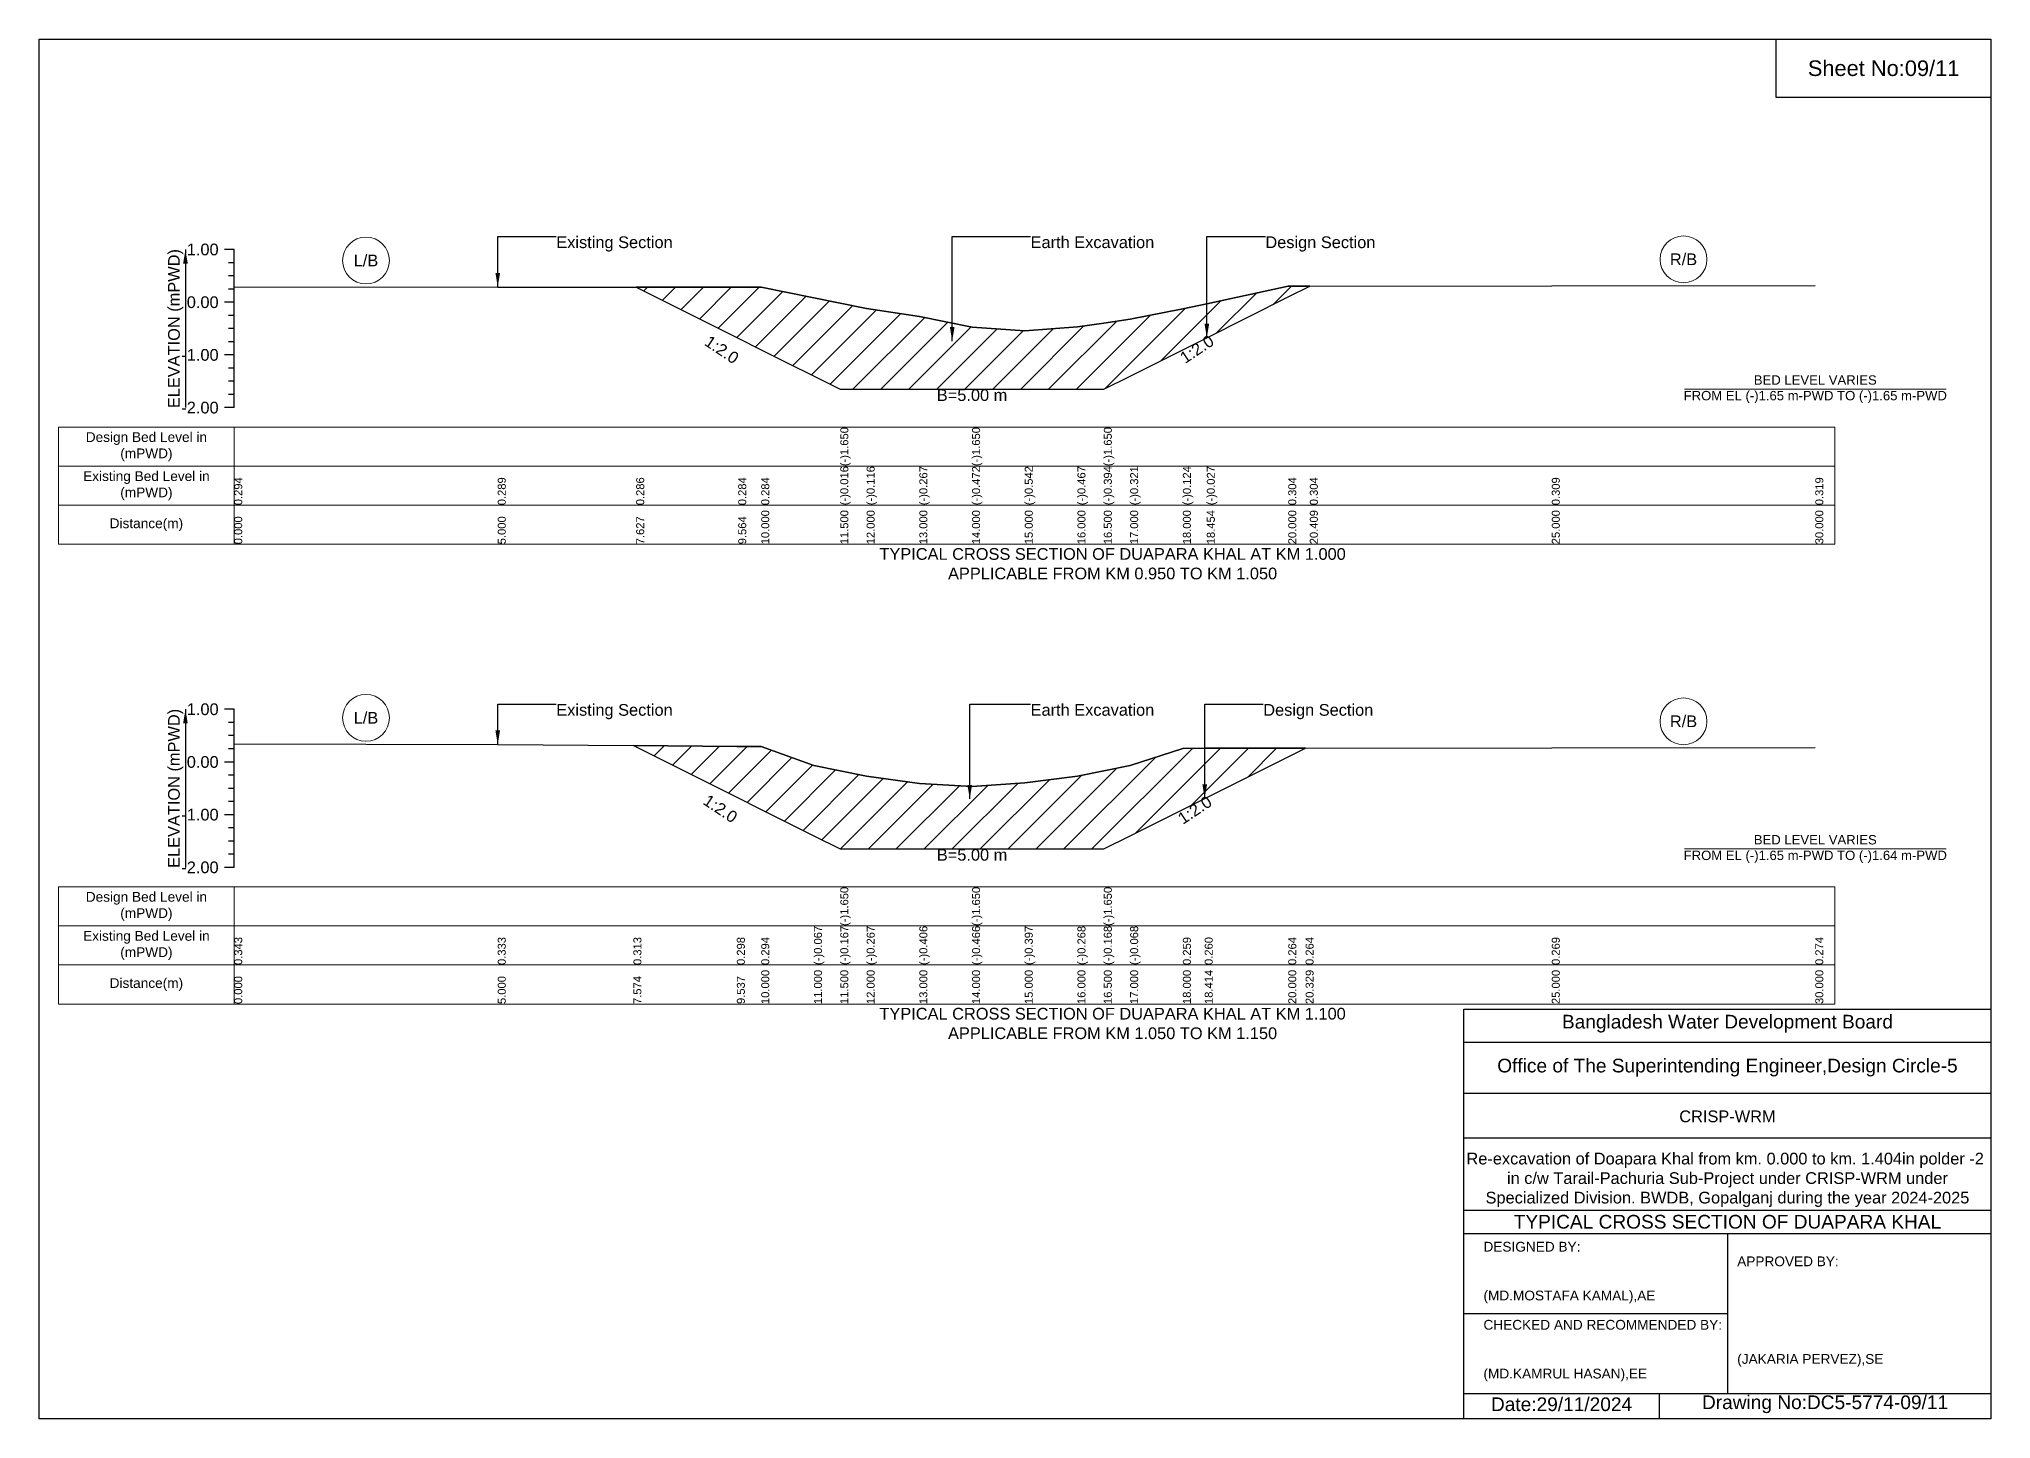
# Model space of a CAD drawing. Header units: inches. Extents: x 91000 to 218000, y -5656 to 7598.
# Drawn here: x 180000 to 188000, y -5656 to 0 of the extents above; entities that cross this region are included whole.
import ezdxf

# ---------------------------------------------------------------- set-up
doc = ezdxf.new("R2010")
doc.units = ezdxf.units.IN
doc.header["$LTSCALE"] = 7
doc.header["$MEASUREMENT"] = 0
for name, color, linetype, lineweight in [('Cross section Data Border', 7, 'Continuous', 9), ('Cross Section Labels', 7, 'Continuous', 9), ('Existing_Bed_Level for Xsection', 7, 'Continuous', 25)]:
    doc.layers.add(name, color=color, linetype=linetype, lineweight=lineweight)
doc.styles.get("Standard").update_dxf_attribs({"font": 'arial.ttf'})
doc.dimstyles.get("Standard").update_dxf_attribs({"dimtxt": 0.18, "dimasz": 0.18, "dimexe": 0.18, "dimexo": 0.0625, "dimgap": 0.09, "dimtad": 0, "dimtih": 1, "dimtoh": 1, "dimdec": 4, "dimzin": 0, "dimdsep": 46, "dimtxsty": 'Standard', "dimcen": 0.09, "dimadec": 0, "dimazin": 0, "dimtfac": 1, "dimtdec": 4, "dimtofl": 0, "dimtmove": 0, "dimatfit": 3, "dimfxl": 1, "dimtolj": 1, "dimtzin": 0, "dimarcsym": 0})

msp = doc.modelspace()

# ---------------------------------------------------------------- hatches: boundary and pattern name
at = {"layer": 'Existing_Bed_Level for Xsection'}
h = msp.add_hatch(dxfattribs=at)
h.set_pattern_fill('ANSI31', color=256, scale=648, style=0)
h.paths.add_polyline_path([(182447.5, -1017.1), (182865.7, -1226.2), (182960, -1273.3), (183284, -1435.3), (183392, -1435.3), (183608, -1435.3), (183824, -1435.3), (184040, -1435.3), (184256, -1435.3), (184364, -1435.3), (184472, -1381.3), (184688, -1273.3), (184786.2, -1224.3), (185120, -1057.3), (185208.3, -1013.2), (185120, -1013.3), (184786.2, -1084.7), (184688, -1105.7), (184472, -1148.3), (184364, -1164), (184256, -1179.8), (184040, -1196), (183824, -1180.9), (183608, -1136.6), (183392, -1104), (183284, -1082.4), (182960, -1017.6), (182865.7, -1017.5)])
h = msp.add_hatch(dxfattribs=at)
h.set_pattern_fill('ANSI31', color=256, scale=648, style=0)
h.paths.add_polyline_path([(182436, -2895.8), (182860, -3107.7), (182960, -3157.7), (183176, -3265.7), (183284, -3319.7), (183392, -3319.7), (183608, -3319.7), (183824, -3319.7), (184040, -3319.7), (184256, -3319.7), (184364, -3319.7), (184472, -3265.7), (184688, -3157.7), (184777.5, -3113), (185120, -2941.7), (185191, -2906.2), (185120, -2906.3), (184777.5, -2907.2), (184688, -2907.4), (184472, -2978), (184364, -2999.6), (184256, -3021.2), (184040, -3049.1), (183824, -3064), (183608, -3051), (183392, -3021), (183284, -2999.4), (183176, -2977.8), (182960, -2899.8), (182860, -2899.1)])

# ---------------------------------------------------------------- linework, layer by layer
for points in [[(180000, 0), (188000, 0), (188000, -5656), (180000, -5656)], [(187120, 0), (188000, 0), (188000, -240), (187120, -240)]]:
    msp.add_lwpolyline(points, close=True)
for points in [[(185840, -5656), (185840, -3976), (188000, -3976)], [(185840, -4112), (188000, -4112)], [(185840, -4320), (188000, -4320)], [(185840, -4504), (188000, -4504)], [(185840, -4800), (188000, -4800)], [(185840, -4896), (188000, -4896)], [(186920, -4896), (186920, -5552)], [(185840, -5224), (186920, -5224)], [(185840, -5552), (188000, -5552)], [(186640, -5552), (186640, -5656)]]:
    msp.add_lwpolyline(points)
at = {"layer": 'Cross section Data Border'}
for points in [[(180080, -1590.9), (187360, -1590.9), (187360, -2070.9), (180080, -2070.9)], [(180080, -3475.3), (187360, -3475.3), (187360, -3955.3), (180080, -3955.3)]]:
    msp.add_lwpolyline(points, close=True, dxfattribs=at)
for points in [[(180800, -1590.9), (180800, -2070.9)], [(180080, -1750.9), (187360, -1750.9)], [(180080, -1910.9), (187360, -1910.9)], [(180800, -3475.3), (180800, -3955.3)], [(180080, -3635.3), (187360, -3635.3)], [(180080, -3795.3), (187360, -3795.3)]]:
    msp.add_lwpolyline(points, dxfattribs=at)
at = {"layer": 'Cross Section Labels'}
for points in [[(186744.2, -1435.3), (187815.8, -1435.3)], [(186744.2, -3319.7), (187815.8, -3319.7)]]:
    msp.add_lwpolyline(points, dxfattribs=at)
for centre in [(181340, -908), (186740, -903.1), (181340, -2782.3), (186740, -2796.7)]:
    msp.add_circle(centre, 96, dxfattribs=at)
at = {"layer": 'Existing_Bed_Level for Xsection'}
for points in [[(180800, -862.9), (180760, -862.9)], [(180800, -1510.9), (180800, -1294.9), (180800, -1078.9), (180800, -862.9)], [(180800, -916.9), (180776, -916.9)], [(180800, -970.9), (180776, -970.9)], [(180800, -1024.9), (180776, -1024.9)], [(180800, -1015.4), (181880, -1016.5), (182447.5, -1017.1), (182865.7, -1017.5), (182960, -1017.6), (183284, -1082.4), (183284, -1082.4), (183392, -1104), (183608, -1136.6), (183824, -1180.9), (183824, -1180.9), (184040, -1196), (184256, -1179.8), (184364, -1164), (184364, -1164), (184472, -1148.3), (184688, -1105.7), (184786.2, -1084.7), (185120, -1013.3), (185208.3, -1013.2), (186200, -1012.2), (187280, -1010)], [(180800, -1078.9), (180760, -1078.9)], [(180800, -1132.9), (180776, -1132.9)], [(180800, -1186.9), (180776, -1186.9)], [(180800, -1240.9), (180776, -1240.9)], [(180800, -1294.9), (180760, -1294.9)], [(180800, -1348.9), (180776, -1348.9)], [(180800, -1402.9), (180776, -1402.9)], [(180800, -1510.9), (180760, -1510.9)], [(180800, -1456.9), (180776, -1456.9)], [(180800, -2747.3), (180760, -2747.3)], [(180800, -3395.3), (180800, -3179.3), (180800, -2963.3), (180800, -2747.3)], [(180800, -2801.3), (180776, -2801.3)], [(180800, -2855.3), (180776, -2855.3)], [(180800, -2909.3), (180776, -2909.3)], [(180800, -2889.3), (181880, -2891.4), (182436, -2895.8), (182860, -2899.1), (182960, -2899.8), (183176, -2977.8), (183284, -2999.4), (183284, -2999.4), (183392, -3021), (183608, -3051), (183824, -3064), (183824, -3064), (184040, -3049.1), (184256, -3021.2), (184364, -2999.6), (184364, -2999.6), (184472, -2978), (184688, -2907.4), (184777.5, -2907.2), (185120, -2906.3), (185191, -2906.2), (186200, -2905.2), (187280, -2904.2)], [(180800, -2963.3), (180760, -2963.3)], [(180800, -3017.3), (180776, -3017.3)], [(180800, -3071.3), (180776, -3071.3)], [(180800, -3179.3), (180760, -3179.3)], [(180800, -3125.3), (180776, -3125.3)], [(180800, -3233.3), (180776, -3233.3)], [(180800, -3287.3), (180776, -3287.3)], [(180800, -3341.3), (180776, -3341.3)], [(180800, -3395.3), (180760, -3395.3)]]:
    msp.add_lwpolyline(points, dxfattribs=at)
for points in [[(182447.5, -1017.1), (182447.5, -1017.1), (182865.7, -1226.2), (182960, -1273.3), (183284, -1435.3), (183284, -1435.3), (183392, -1435.3), (183608, -1435.3), (183824, -1435.3), (183824, -1435.3), (184040, -1435.3), (184256, -1435.3), (184364, -1435.3), (184364, -1435.3), (184472, -1381.3), (184688, -1273.3), (184786.2, -1224.3), (185120, -1057.3), (185208.3, -1013.2), (185120, -1013.3), (184786.2, -1084.7), (184688, -1105.7), (184472, -1148.3), (184364, -1164), (184364, -1164), (184256, -1179.8), (184040, -1196), (183824, -1180.9), (183824, -1180.9), (183608, -1136.6), (183392, -1104), (183284, -1082.4), (183284, -1082.4), (182960, -1017.6), (182865.7, -1017.5), (182447.5, -1017.1)], [(182436, -2895.8), (182860, -3107.7), (182960, -3157.7), (183176, -3265.7), (183284, -3319.7), (183284, -3319.7), (183392, -3319.7), (183608, -3319.7), (183824, -3319.7), (183824, -3319.7), (184040, -3319.7), (184256, -3319.7), (184364, -3319.7), (184364, -3319.7), (184472, -3265.7), (184688, -3157.7), (184777.5, -3113), (185120, -2941.7), (185191, -2906.2), (185120, -2906.3), (184777.5, -2907.2), (184688, -2907.4), (184472, -2978), (184364, -2999.6), (184364, -2999.6), (184256, -3021.2), (184040, -3049.1), (183824, -3064), (183824, -3064), (183608, -3051), (183392, -3021), (183284, -2999.4), (183284, -2999.4), (183176, -2977.8), (182960, -2899.8), (182860, -2899.1)]]:
    msp.add_lwpolyline(points, close=True, dxfattribs=at)

# ---------------------------------------------------------------- texts
at = {"attachment_point": 5}
for s, insert, char_height in [('Sheet No:09/11', (187560, -120), 64), ('Bangladesh Water Development Board', (186920, -4036), 56), ('Office of The Superintending Engineer,Design Circle-5', (186920, -4216), 56)]:
    msp.add_mtext(s, dxfattribs=dict(at, insert=insert, char_height=char_height))
for s, insert, char_height, width, attachment_point in [('CRISP-WRM', (186920, -4416), 48, 2240, 5), ('Re-excavation of Doapara Khal from km. 0.000 to km. 1.404in polder -2  in c/w Tarail-Pachuria Sub-Project under CRISP-WRM under Specialized Division. BWDB, Gopalganj during the year 2024-2025', (186920, -4676), 48, 2160, 5), ('TYPICAL CROSS SECTION OF DUAPARA KHAL', (186920, -4848), 56, 2240, 5), ('DESIGNED BY:^J^J^J(MD.MOSTAFA KAMAL),AE', (185920, -5056), 40, 1120, 4), ('APPROVED BY:^J^J^J^J^J^J(JAKARIA PERVEZ),SE', (186960, -5216), 40, 1120, 4), ('CHECKED AND RECOMMENDED BY:^J^J^J(MD.KAMRUL HASAN),EE', (185920, -5376), 40, 1120, 4), ('Date:29/11/2024', (186240, -5596), 56, 1120, 5), ('Drawing No:DC5-5774-09/11', (187320, -5596), 56, 1760, 5)]:
    msp.add_mtext(s, dxfattribs=dict(insert=insert, char_height=char_height, width=width, attachment_point=attachment_point))
at = {"layer": 'Cross section Data Border', "char_height": 40, "width": 640, "attachment_point": 5}
for s, insert in [('Design Bed Level in (mPWD)', (180440, -1670.9)), ('Existing Bed Level in (mPWD)', (180440, -1830.9)), ('Distance(m)', (180440, -1990.9)), ('Design Bed Level in (mPWD)', (180440, -3555.3)), ('Existing Bed Level in (mPWD)', (180440, -3715.3)), ('Distance(m)', (180440, -3875.3))]:
    msp.add_mtext(s, dxfattribs=dict(at, insert=insert))
at = {"layer": 'Cross Section Labels'}
for s, insert, char_height, attachment_point in [('Existing Section', (182120, -808.9), 48, 1), ('Earth Excavation', (184064, -808.9), 48, 1), ('Design Section', (185026.2, -808.9), 48, 1), ('R/B', (186740, -903.1), 48, 5), ('L/B', (181340, -908), 48, 5), ('B=5.00 m', (183824, -1435.3), 48, 2), ('BED LEVEL VARIES ^JFROM EL (-)1.65 m-PWD TO (-)1.65 m-PWD', (187280, -1435.3), 38.4, 5), ('TYPICAL CROSS SECTION OF DUAPARA KHAL AT KM 1.000^JAPPLICABLE FROM KM 0.950 TO KM 1.050', (184400, -2150.9), 48, 5), ('L/B', (181340, -2782.3), 48, 5), ('Existing Section', (182120, -2725.7), 48, 1), ('Earth Excavation', (184064, -2725.7), 48, 1), ('Design Section', (185017.5, -2725.7), 48, 1), ('R/B', (186740, -2796.7), 48, 5), ('BED LEVEL VARIES ^JFROM EL (-)1.65 m-PWD TO (-)1.64 m-PWD', (187280, -3319.7), 38.4, 5), ('B=5.00 m', (183824, -3319.7), 48, 2), ('TYPICAL CROSS SECTION OF DUAPARA KHAL AT KM 1.100^JAPPLICABLE FROM KM 1.050 TO KM 1.150', (184400, -4035.3), 48, 5)]:
    msp.add_mtext(s, dxfattribs=dict(at, insert=insert, char_height=char_height, attachment_point=attachment_point))
at = {"layer": 'Cross Section Labels', "char_height": 48, "attachment_point": 2}
for insert, rotation in [((182811.7, -1253.2), 326.30993), ((184732.2, -1251.3), 33.69007), ((182806, -3134.7), 326.30993), ((184723.5, -3140), 33.69007)]:
    msp.add_mtext('1:2.0', dxfattribs=dict(at, insert=insert, rotation=rotation))
at = {"layer": 'Existing_Bed_Level for Xsection', "rotation": 90}
for s, insert, char_height, attachment_point in [('ELEVATION (mPWD)', (180560, -1186.9), 48, 5), ('(-)1.650', (183284, -1750.9), 32.8, 1), ('(-)1.650', (183824, -1750.9), 32.8, 1), ('(-)1.650', (184364, -1750.9), 32.8, 1), ('(-)0.016', (183284, -1910.9), 32.8, 1), ('(-)0.116', (183392, -1910.9), 32.8, 1), ('(-)0.267', (183608, -1910.9), 32.8, 1), ('(-)0.472', (183824, -1910.9), 32.8, 1), ('(-)0.542', (184040, -1910.9), 32.8, 1), ('(-)0.467', (184256, -1910.9), 32.8, 1), ('(-)0.394', (184364, -1910.9), 32.8, 1), ('(-)0.321', (184472, -1910.9), 32.8, 1), ('(-)0.124', (184688, -1910.9), 32.8, 1), ('(-)0.027', (184786.2, -1910.9), 32.8, 1), ('0.294', (180800, -1910.9), 32.8, 1), ('0.289', (181880, -1910.9), 32.8, 1), ('0.286', (182447.5, -1910.9), 32.8, 1), ('0.284', (182865.7, -1910.9), 32.8, 1), ('0.284', (182960, -1910.9), 32.8, 1), ('0.304', (185120, -1910.9), 32.8, 1), ('0.304', (185208.3, -1910.9), 32.8, 1), ('0.309', (186200, -1910.9), 32.8, 1), ('0.319', (187280, -1910.9), 32.8, 1), ('0.000', (180800, -2070.9), 32.8, 1), ('5.000', (181880, -2070.9), 32.8, 1), ('7.627', (182447.5, -2070.9), 32.8, 1), ('9.564', (182865.7, -2070.9), 32.8, 1), ('10.000', (182960, -2070.9), 32.8, 1), ('11.500', (183284, -2070.9), 32.8, 1), ('12.000', (183392, -2070.9), 32.8, 1), ('13.000', (183608, -2070.9), 32.8, 1), ('14.000', (183824, -2070.9), 32.8, 1), ('15.000', (184040, -2070.9), 32.8, 1), ('16.000', (184256, -2070.9), 32.8, 1), ('16.500', (184364, -2070.9), 32.8, 1), ('17.000', (184472, -2070.9), 32.8, 1), ('18.000', (184688, -2070.9), 32.8, 1), ('18.454', (184786.2, -2070.9), 32.8, 1), ('20.000', (185120, -2070.9), 32.8, 1), ('20.409', (185208.3, -2070.9), 32.8, 1), ('25.000', (186200, -2070.9), 32.8, 1), ('30.000', (187280, -2070.9), 32.8, 1), ('ELEVATION (mPWD)', (180560, -3071.3), 48, 5), ('(-)1.650', (183284, -3635.3), 32.8, 1), ('(-)1.650', (183824, -3635.3), 32.8, 1), ('(-)1.650', (184364, -3635.3), 32.8, 1), ('(-)0.067', (183176, -3795.3), 32.8, 1), ('(-)0.167', (183284, -3795.3), 32.8, 1), ('(-)0.267', (183392, -3795.3), 32.8, 1), ('(-)0.406', (183608, -3795.3), 32.8, 1), ('(-)0.466', (183824, -3795.3), 32.8, 1), ('(-)0.397', (184040, -3795.3), 32.8, 1), ('(-)0.268', (184256, -3795.3), 32.8, 1), ('(-)0.168', (184364, -3795.3), 32.8, 1), ('(-)0.068', (184472, -3795.3), 32.8, 1), ('0.343', (180800, -3795.3), 32.8, 1), ('0.333', (181880, -3795.3), 32.8, 1), ('0.313', (182436, -3795.3), 32.8, 1), ('0.298', (182860, -3795.3), 32.8, 1), ('0.294', (182960, -3795.3), 32.8, 1), ('0.259', (184688, -3795.3), 32.8, 1), ('0.260', (184777.5, -3795.3), 32.8, 1), ('0.264', (185120, -3795.3), 32.8, 1), ('0.264', (185191, -3795.3), 32.8, 1), ('0.269', (186200, -3795.3), 32.8, 1), ('0.274', (187280, -3795.3), 32.8, 1), ('10.000', (182960, -3955.3), 32.8, 1), ('11.000', (183176, -3955.3), 32.8, 1), ('11.500', (183284, -3955.3), 32.8, 1), ('12.000', (183392, -3955.3), 32.8, 1), ('13.000', (183608, -3955.3), 32.8, 1), ('14.000', (183824, -3955.3), 32.8, 1), ('15.000', (184040, -3955.3), 32.8, 1), ('16.000', (184256, -3955.3), 32.8, 1), ('16.500', (184364, -3955.3), 32.8, 1), ('17.000', (184472, -3955.3), 32.8, 1), ('18.000', (184688, -3955.3), 32.8, 1), ('18.414', (184777.5, -3955.3), 32.8, 1), ('20.000', (185120, -3955.3), 32.8, 1), ('20.329', (185191, -3955.3), 32.8, 1), ('25.000', (186200, -3955.3), 32.8, 1), ('30.000', (187280, -3955.3), 32.8, 1), ('0.000', (180800, -3955.3), 32.8, 1), ('5.000', (181880, -3955.3), 32.8, 1), ('7.574', (182436, -3955.3), 32.8, 1), ('9.537', (182860, -3955.3), 32.8, 1)]:
    msp.add_mtext(s, dxfattribs=dict(at, insert=insert, char_height=char_height, attachment_point=attachment_point))
at = {"layer": 'Existing_Bed_Level for Xsection', "char_height": 48, "attachment_point": 6}
for s, insert in [('1.00', (180736, -862.9)), ('0.00', (180736, -1078.9)), ('-1.00', (180736, -1294.9)), ('-2.00', (180736, -1510.9)), ('1.00', (180736, -2747.3)), ('0.00', (180736, -2963.3)), ('-1.00', (180736, -3179.3)), ('-2.00', (180736, -3395.3))]:
    msp.add_mtext(s, dxfattribs=dict(at, insert=insert))

# ---------------------------------------------------------------- leaders
at = {"layer": 'Cross Section Labels', "annotation_type": 0, "has_hookline": 1, "hookline_direction": 0}
for points, text_width in [([(181880, -1016.5), (181880, -808.9), (182119.9, -808.9)], 467.2), ([(183742.6, -1238.3), (183742.6, -808.9), (184063.9, -808.9)], 497), ([(184786.2, -1224.3), (184786.2, -808.9), (185026.1, -808.9)], 441.2), ([(181880, -2891.4), (181880, -2725.7), (182119.9, -2725.7)], 467.2), ([(183814.6, -3114.9), (183814.6, -2725.7), (184063.9, -2725.7)], 497), ([(184777.5, -3113), (184777.5, -2725.7), (185017.4, -2725.7)], 441.2)]:
    msp.add_leader(points, dimstyle='Standard', override={"dimasz": 57.6}, dxfattribs=dict(at, text_width=text_width))
at = {"layer": 'Existing_Bed_Level for Xsection'}
for points in [[(180600, -862.9), (180600, -1510.9)], [(180600, -2747.3), (180600, -3395.3)]]:
    msp.add_leader(points, dimstyle='Standard', override={"dimasz": 57.6}, dxfattribs=at)

doc.saveas('drawing.dxf')
